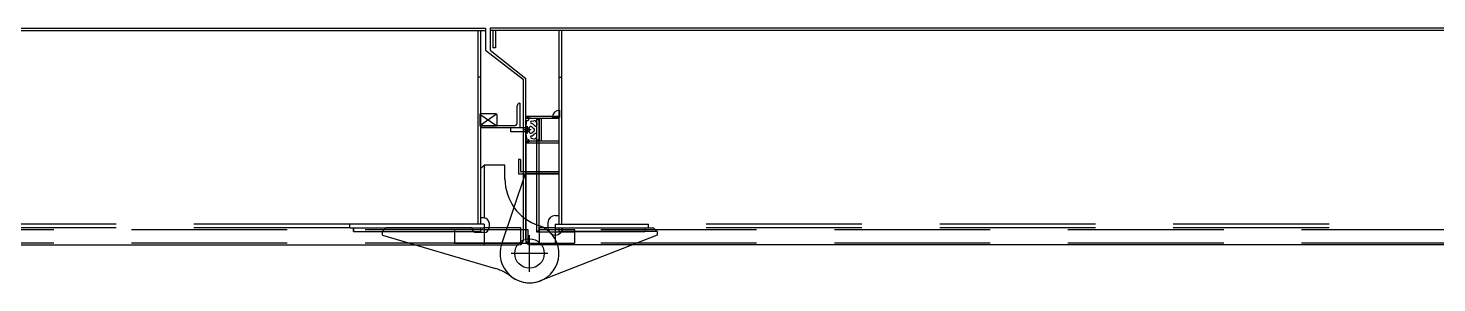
# Model space of a CAD drawing. Header units: millimetres. Extents: x -1838618 to -1600818, y -1770412 to -1553248.
# Drawn here: x -1708328 to -1702585, y -1646314 to -1645274 of the extents above; entities that cross this region are included whole.
import ezdxf

# ---------------------------------------------------------------- set-up
doc = ezdxf.new("R2010")
doc.units = ezdxf.units.MM
doc.header["$LTSCALE"] = 100
for name, pattern in [('$3$CENTER2', [28.575, 19.05, -3.175, 3.175, -3.175]), ('P2-1 SIDE$0$DASHED2', [9.525, 6.35, -3.175]), ('P2-1 SIDE$0$PHANTOM', [63.5, 31.75, -6.35, 6.35, -6.35, 6.35, -6.35]), ('P2-2 SIDE$0$DASHED2', [9.525, 6.35, -3.175]), ('P2-2 SIDE$0$PHANTOM', [63.5, 31.75, -6.35, 6.35, -6.35, 6.35, -6.35])]:
    doc.linetypes.add(name, pattern=pattern)
for name, color, linetype in [('$3$K1-CEN', 1, '$3$CENTER2'), ('P2-1 SIDE$0$HATCH', 42, 'Continuous'), ('P2-1 SIDE$0$K1-COMP_L', 140, 'P2-1 SIDE$0$PHANTOM'), ('P2-1 SIDE$0$K1-DASH', 2, 'P2-1 SIDE$0$DASHED2'), ('P2-1 SIDE$0$K1-DIM', 1, 'Continuous'), ('P2-2 SIDE$0$HATCH', 42, 'Continuous'), ('P2-2 SIDE$0$K1-COMP_L', 140, 'P2-2 SIDE$0$PHANTOM'), ('P2-2 SIDE$0$K1-DASH', 2, 'P2-2 SIDE$0$DASHED2'), ('P2-2 SIDE$0$K1-DIM', 1, 'Continuous')]:
    doc.layers.add(name, color=color, linetype=linetype)

# ---------------------------------------------------------------- blocks, each defined once
blk = doc.blocks.new('A$C76446EFD')
at = {"layer": '$3$K1-CEN', "color": 136}
for p, q in [((-6980, 1976), (-6980, 2126)), ((-6980, 1976), (-6980, 2126)), ((-6905, 2051), (-7055, 2051)), ((-6905, 2051), (-7055, 2051))]:
    blk.add_line(p, q, dxfattribs=at)
at = {"color": 136}
for p, q in [((-11400, 2971), (-7160, 2971)), ((-11370, 2961), (-7160, 2961)), ((-7160, 2971), (-7160, 2961)), ((-7160, 2961), (-7160, 2881)), ((-1292, 2971), (-7140, 2971)), ((-7140, 2971), (-7140, 2961)), ((-1292, 2961), (-7140, 2961)), ((-7140, 2961), (-7140, 2881)), ((-7160, 2881), (-7005, 2761)), ((-7140, 2881), (-6995, 2766)), ((-7190, 2771), (-7190, 2171)), ((-7180, 2771), (-7190, 2771)), ((-7180, 2771), (-7180, 2171)), ((-7005, 2106), (-7005, 2761)), ((-6995, 2106), (-6995, 2766)), ((-6860, 2771), (-6860, 2171)), ((-6860, 2771), (-6850, 2771)), ((-6850, 2771), (-6850, 2171)), ((-7183, 2618), (-7183, 2574)), ((-7116, 2621), (-7180, 2621)), ((-7113, 2618), (-7113, 2574)), ((-6887, 2606), (-6857, 2606)), ((-6857, 2636), (-6857, 2606)), ((-7116, 2571), (-7180, 2571)), ((-7165, 2411), (-7180, 2396)), ((-7180, 2396), (-7180, 2196)), ((-7080, 2411), (-7165, 2411)), ((-7165, 2411), (-7165, 2196)), ((-6998, 2376), (-7093.8, 2089)), ((-7080, 2355), (-7080, 2411)), ((-6998.7, 2384), (-6860, 2384)), ((-6860, 2376), (-6998, 2376)), ((-6860, 2376), (-6860, 2206)), ((-7165, 2196), (-7180, 2196)), ((-6875, 2206), (-6860, 2206)), ((-7165, 2171), (-7713, 2171)), ((-7713, 2156), (-7713, 2171)), ((-7713, 2156), (-7165, 2156)), ((-7698, 2141), (-7698, 2156)), ((-7698, 2156), (-7698, 2141)), ((-7698, 2141), (-7180, 2141)), ((-7580, 2141), (-7565, 2156)), ((-7580, 2126), (-7580, 2141)), ((-7580, 2141), (-7208.2, 2141)), ((-7580, 2126), (-7118.5, 1989.3)), ((-7215, 2156), (-7565, 2156)), ((-7165, 2136), (-7195, 2136)), ((-7180, 2156), (-7180, 2141)), ((-7165, 2171), (-7165, 2156)), ((-7165, 2156), (-7165, 2086)), ((-7145, 2176), (-7145, 2156)), ((-6875, 2156), (-6940, 2156)), ((-6940, 2156), (-6940, 2093)), ((-6460, 2126), (-6936.2, 1939.3)), ((-6905, 2176), (-6905, 2156)), ((-6875, 2171), (-6875, 2156)), ((-6875, 2171), (-6495, 2171)), ((-6875, 2168), (-6875, 2156)), ((-6875, 2156), (-6495, 2156)), ((-6875, 2156), (-6875, 2086)), ((-6860, 2156), (-6860, 2141)), ((-6860, 2141), (-6510, 2141)), ((-6460, 2141), (-6849, 2141)), ((-6845, 2156), (-6475, 2156)), ((-6510, 2156), (-6510, 2141)), ((-6495, 2156), (-6495, 2171)), ((-6460, 2141), (-6475, 2156)), ((-6460, 2141), (-6460, 2126)), ((-11390, 2086), (-7025, 2086)), ((-1250, 2086), (-6975, 2086))]:
    blk.add_line(p, q, dxfattribs=at)
blk.add_circle((-6980, 2051), 60, dxfattribs=at)
blk.add_circle((-6980, 2051), 60, dxfattribs=at)
for centre, radius, start, end in [((-7180, 2618), 3, 90, 180), ((-7116, 2618), 3, 0, 90), ((-6857, 2606), 30, 90, 180), ((-7180, 2574), 3, 180, 270), ((-7116, 2574), 3, 270, 0), ((-6880, 2355), 200, 180, 251.79004), ((-7165, 2176), 20, 0, 90), ((-6875, 2176), 30, 90, 180), ((-7195, 2156), 20, 180, 270), ((-7165, 2156), 20, 270, 0), ((-6980, 2051), 120, 232.38499, 71.79004), ((-6875, 2156), 30, 180, 0), ((-6980, 2051), 120, 161.53671, 291.41045), ((-7025, 2106), 20, 270, 0), ((-6975, 2106), 20, 180, 270), ((-7175.3, 1797.5), 200, 52.38499, 73.49795)]:
    blk.add_arc(centre, radius, start, end, dxfattribs=at)
at = {"layer": 'P2-1 SIDE$0$HATCH', "color": 136}
blk.add_solid([(-7698, 2148.9), (-7698, 2156), (-7705.1, 2156)], dxfattribs=at)
at = {"layer": 'P2-1 SIDE$0$K1-COMP_L', "color": 136}
for p, q in [((-6988, 2564), (-7056, 2564)), ((-7056, 2548), (-7056, 2564)), ((-6988, 2548), (-7056, 2548)), ((-6996, 2548), (-6996, 2564))]:
    blk.add_line(p, q, dxfattribs=at)
for start, end in [(90, 270), (270, 90)]:
    blk.add_arc((-6988, 2556), 8, start, end, dxfattribs=at)
at = {"layer": 'P2-1 SIDE$0$K1-DASH', "color": 136}
for p, q in [((-7190, 2961), (-7190, 2171)), ((-7180, 2961), (-7180, 2171)), ((-7030, 2584), (-7030, 2654)), ((-7020, 2664), (-7020, 2564)), ((-7020, 2564), (-7180, 2564)), ((-7020, 2564), (-7174, 2564)), ((-7170, 2574), (-7040, 2574)), ((-7713, 2171), (-11370, 2171)), ((-7713, 2156), (-11370, 2156)), ((-7015, 2148), (-11270, 2148)), ((-7015, 2156), (-7165, 2156)), ((-7015, 2093), (-7015, 2156)), ((-7015, 2093), (-11270, 2093))]:
    blk.add_line(p, q, dxfattribs=at)
for centre, start, end in [((-7020, 2654), 90, 180), ((-7170, 2564), 90, 180), ((-7040, 2584), 270, 0)]:
    blk.add_arc(centre, 10, start, end, dxfattribs=at)
at = {"layer": 'P2-1 SIDE$0$K1-DIM', "color": 136}
for p, q in [((-7114.2, 2620.4), (-7182.1, 2571.8)), ((-7181.9, 2620.3), (-7113.8, 2571.9)), ((-6973, 2556), (-7003, 2556)), ((-6988, 2541), (-6988, 2571)), ((-6985.5, 2148), (-7285.5, 2148)), ((-7285.5, 2148), (-7285.5, 2093)), ((-6985.5, 2093), (-6985.5, 2148)), ((-7285.5, 2093), (-6985.5, 2093)), ((-6980, 2001), (-6980, 2101)), ((-6930, 2051), (-7030, 2051))]:
    blk.add_line(p, q, dxfattribs=at)
blk.add_circle((-6980, 2051), 60, dxfattribs=at)
at = {"layer": 'P2-2 SIDE$0$HATCH', "color": 136}
for points in [[(-6860, 2148.9), (-6860, 2156), (-6867.1, 2156)], [(-6510, 2148.9), (-6510, 2156), (-6502.9, 2156)]]:
    blk.add_solid(points, dxfattribs=at)
at = {"layer": 'P2-2 SIDE$0$K1-COMP_L', "color": 136}
for p, q in [((-6860, 2610), (-6995, 2610)), ((-6995, 2610), (-6995, 2602)), ((-6860, 2602), (-6995, 2602)), ((-6940, 2602), (-6940, 2510)), ((-6932, 2602), (-6932, 2510)), ((-6860, 2510), (-6995, 2510)), ((-6995, 2510), (-6995, 2502)), ((-6860, 2502), (-6995, 2502)), ((-7025, 2434), (-7025, 2376)), ((-7017, 2434), (-7025, 2434)), ((-7017, 2434), (-7017, 2389)), ((-7017, 2434), (-7017, 2389)), ((-7025, 2376), (-6860, 2376)), ((-6860, 2384), (-7012, 2384))]:
    blk.add_line(p, q, dxfattribs=at)
blk.add_arc((-7012, 2389), 5, 180, 270, dxfattribs=at)
at = {"layer": 'P2-2 SIDE$0$K1-DASH', "color": 136}
for p, q in [((-7130, 2961), (-7130, 2891)), ((-7118, 2961), (-7118, 2891)), ((-6860, 2961), (-6860, 2171)), ((-6850, 2961), (-6850, 2171)), ((-7118, 2891), (-7130, 2891)), ((-1292, 2148), (-6940, 2148)), ((-3720, 2171), (-6495, 2171)), ((-3720, 2156), (-6495, 2156)), ((-1292, 2093), (-6940, 2093))]:
    blk.add_line(p, q, dxfattribs=at)
at = {"layer": 'P2-2 SIDE$0$K1-DIM', "color": 136}
for p, q in [((-6990.5, 2593.5), (-6984.2, 2595.6)), ((-6974, 2603), (-6990, 2606.2)), ((-6990, 2605.2), (-6990, 2606.2)), ((-6987.3, 2601.4), (-6984.2, 2600.4)), ((-6974, 2603), (-6950, 2603)), ((-6971.9, 2590.9), (-6961.9, 2592.8)), ((-6950, 2138), (-6950, 2603)), ((-6950, 2603), (-6940, 2593)), ((-6940, 2148), (-6940, 2593)), ((-6940, 2593), (-6940, 2519)), ((-6995, 2556), (-6995, 2093)), ((-6970.4, 2568.3), (-6960.7, 2559.8)), ((-6970.4, 2543.7), (-6960.7, 2552.2)), ((-6950, 2583), (-6950, 2576)), ((-6950, 2529), (-6950, 2536)), ((-6990.5, 2518.5), (-6984.2, 2516.4)), ((-6974, 2509), (-6990, 2505.8)), ((-6990, 2506.8), (-6990, 2505.8)), ((-6987.3, 2510.6), (-6984.2, 2511.6)), ((-6950, 2509), (-6974, 2509)), ((-6971.9, 2521.1), (-6961.9, 2519.2)), ((-6940, 2519), (-6950, 2509)), ((-6950, 2138), (-6940, 2148)), ((-6795, 2138), (-6950, 2138)), ((-6795, 2148), (-6940, 2148)), ((-6795, 2093), (-6795, 2148)), ((-6995, 2093), (-6795, 2093)), ((-6980, 2001), (-6980, 2101)), ((-6930, 2051), (-7030, 2051))]:
    blk.add_line(p, q, dxfattribs=at)
for centre, radius, start, end in [((-6745, 2556), 250, 171.93517, 180), ((-6989.6, 2590.7), 3, 108.6877, 171.93517), ((-6986, 2605.2), 4, 180, 251.3123), ((-6985, 2598), 2.5, 288.6877, 71.3123), ((-6971, 2586), 5, 100.75495, 260.16482), ((-6960, 2583), 10, 0, 100.75495), ((-6745, 2556), 250, 180, 188.06483), ((-6917.4, 2556), 65, 173.06809, 186.93191), ((-6975, 2563), 7, 48.7052, 173.06809), ((-6975, 2549), 7, 186.93191, 311.2948), ((-6971, 2526), 5, 99.83518, 259.24505), ((-6975.3, 2561.4), 20, 35.82441, 80.16482), ((-6975.3, 2550.6), 20, 279.83518, 324.17559), ((-6960, 2529), 10, 259.24505, 0), ((-6964, 2556), 5, 311.2948, 48.7052), ((-6955, 2576), 5, 215.82441, 0), ((-6955, 2536), 5, 0, 144.17559), ((-6989.6, 2521.3), 3, 188.06483, 251.3123), ((-6986, 2506.8), 4, 108.6877, 180), ((-6985, 2514), 2.5, 288.6877, 71.3123)]:
    blk.add_arc(centre, radius, start, end, dxfattribs=at)

msp = doc.modelspace()

# ---------------------------------------------------------------- block references
msp.add_blockref('A$C76446EFD', (-1699304.3, -1648245.3))

doc.saveas('drawing.dxf')
